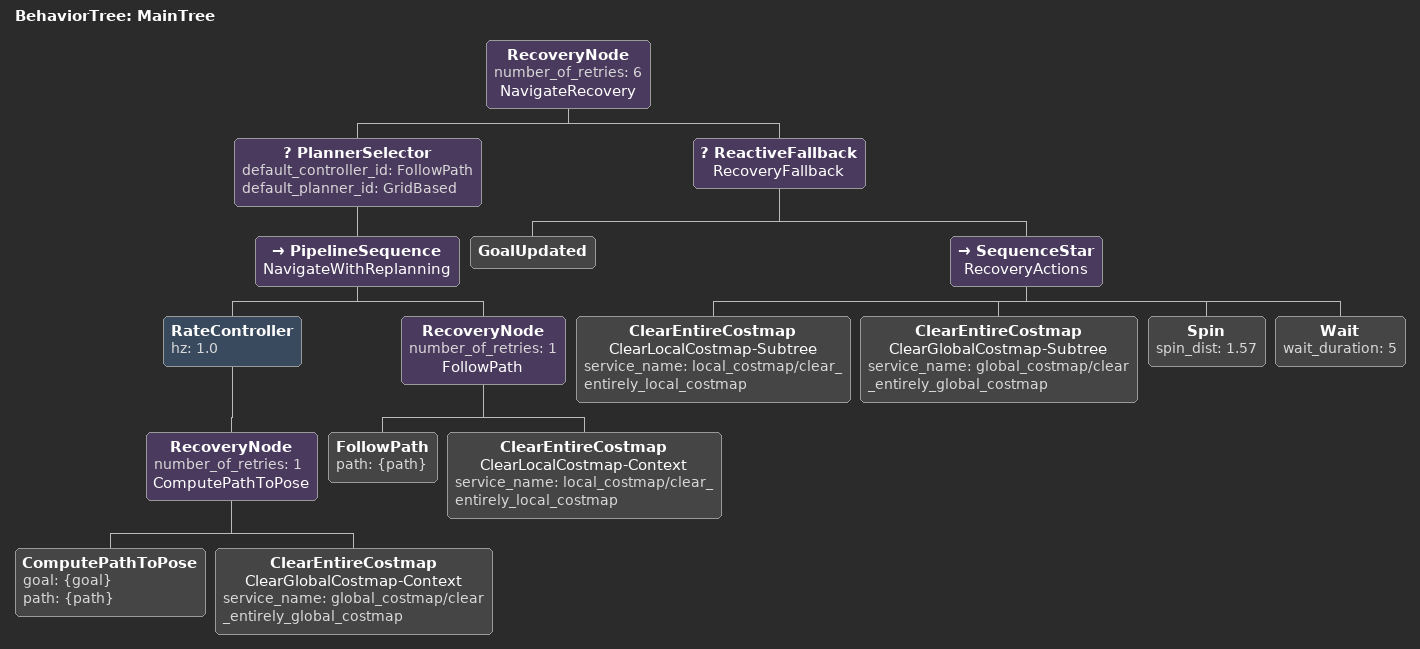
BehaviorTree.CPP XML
<!--
  This Behavior Tree replans the global path periodically at 1 Hz and it also has
  recovery actions.
-->
<root main_tree_to_execute="MainTree">
  <BehaviorTree ID="MainTree">
    <RecoveryNode number_of_retries="6" name="NavigateRecovery">
      <PlannerSelector default_controller_id="FollowPath" default_planner_id="GridBased">
        <PipelineSequence name="NavigateWithReplanning">
          <RateController hz="1.0">
            <RecoveryNode number_of_retries="1" name="ComputePathToPose">
              <ComputePathToPose goal="{goal}" path="{path}"/>
              <ClearEntireCostmap name="ClearGlobalCostmap-Context" service_name="global_costmap/clear_entirely_global_costmap"/>
            </RecoveryNode>
          </RateController>
          <RecoveryNode number_of_retries="1" name="FollowPath">
              <FollowPath path="{path}"/>
            <ClearEntireCostmap name="ClearLocalCostmap-Context" service_name="local_costmap/clear_entirely_local_costmap"/>
          </RecoveryNode>
        </PipelineSequence>
      </PlannerSelector>
      <ReactiveFallback name="RecoveryFallback">
        <GoalUpdated/>
        <SequenceStar name="RecoveryActions">
          <ClearEntireCostmap name="ClearLocalCostmap-Subtree" service_name="local_costmap/clear_entirely_local_costmap"/>
          <ClearEntireCostmap name="ClearGlobalCostmap-Subtree" service_name="global_costmap/clear_entirely_global_costmap"/>
          <Spin spin_dist="1.57"/>
          <Wait wait_duration="5"/>
        </SequenceStar>
      </ReactiveFallback>
    </RecoveryNode>
  </BehaviorTree>
</root>
